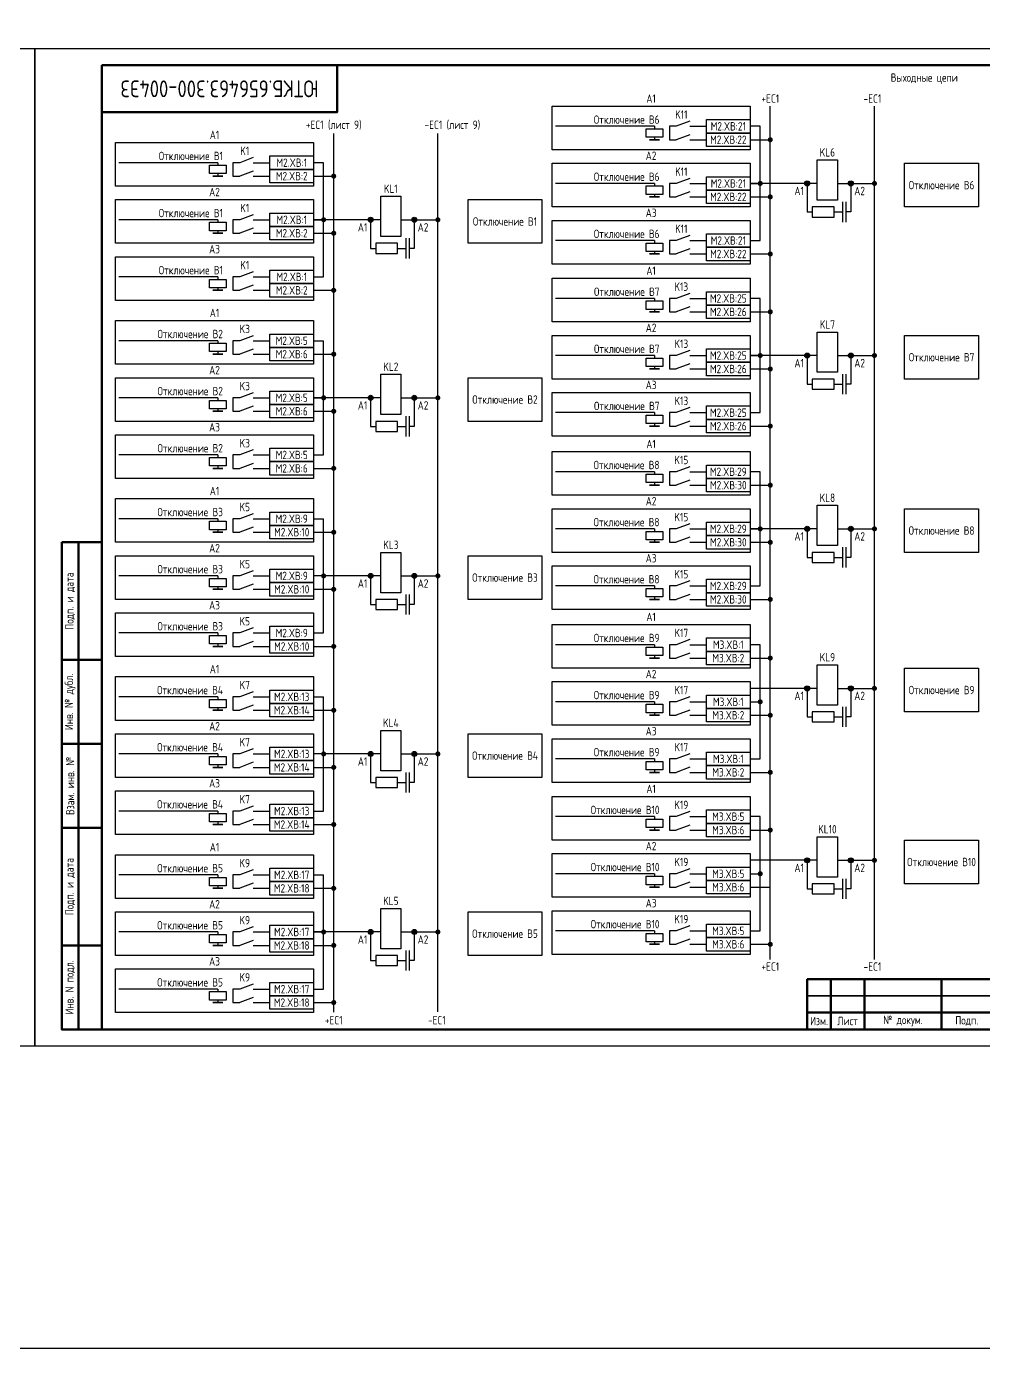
# Model space of a CAD drawing. Header units: millimetres. Extents: x -1612 to 9998, y -90 to 1220.
# Drawn here: x 5037.5 to 5322.5, y -90 to 303.6 of the extents above; entities that cross this region are included whole.
import ezdxf
from ezdxf.enums import TextEntityAlignment as Align

# ---------------------------------------------------------------- set-up
doc = ezdxf.new("R2010")
doc.units = ezdxf.units.MM
doc.styles.add('Gost type A_2.5', font='GOST_A.TTF', dxfattribs={"height": 2.5})
doc.styles.add('Gost_type_A', font='GOST_A.TTF')

# ---------------------------------------------------------------- blocks, each defined once
blk = doc.blocks.new('Формат_А3')
blk.add_lwpolyline([(-420, 297), (0, 297), (0, 0), (-420, 0)], close=True)
at = {"lineweight": 50}
blk.add_lwpolyline([(-400, 292), (-5, 292), (-5, 5), (-400, 5)], close=True, dxfattribs=at)
blk = doc.blocks.new('Штамп левый нижний')
at = {"lineweight": 50}
for points in [[(-12, 145), (-7, 145), (-7, 110), (-12, 110)], [(-7, 145), (0, 145), (0, 110), (-7, 110)], [(-12, 110), (-7, 110), (-7, 85), (-12, 85)], [(-7, 110), (0, 110), (0, 85), (-7, 85)], [(-12, 85), (-7, 85), (-7, 60), (-12, 60)], [(-7, 85), (0, 85), (0, 60), (-7, 60)], [(-12, 60), (-7, 60), (-7, 25), (-12, 25)], [(-7, 60), (0, 60), (0, 25), (-7, 25)], [(-12, 25), (-7, 25), (-7, 0), (-12, 0)], [(-7, 25), (0, 25), (0, 0), (-7, 0)]]:
    blk.add_lwpolyline(points, close=True, dxfattribs=at)
at = {"char_height": 2.5, "attachment_point": 5, "rotation": 90, "style": 'Gost_type_A'}
for s, insert, width in [('Подп. и дата', (-9.5, 127.5), 35), ('Инв. № дубл.', (-9.5, 97.5), 25), ('Взам. инв. №', (-9.5, 72.5), 25), ('Подп. и дата', (-9.5, 42.5), 35), ('Инв. N подл.', (-9.5, 12.5), 25)]:
    blk.add_mtext(s, dxfattribs=dict(at, insert=insert, width=width))
blk = doc.blocks.new('Штамп малый нижний')
at = {"lineweight": 50}
for points in [[(-185, 15), (-178, 15), (-178, 5), (-185, 5)], [(-178, 15), (-168, 15), (-168, 5), (-178, 5)], [(-168, 15), (-145, 15), (-145, 5), (-168, 5)], [(-145, 15), (-130, 15), (-130, 5), (-145, 5)], [(-130, 15), (-120, 15), (-120, 5), (-130, 5)], [(-120, 15), (-10, 15), (-10, 0), (-120, 0)], [(-10, 15), (0, 15), (0, 10), (-10, 10)], [(-10, 10), (0, 10), (0, 0), (-10, 0)], [(-185, 5), (-178, 5), (-178, 0), (-185, 0)], [(-178, 5), (-168, 5), (-168, 0), (-178, 0)], [(-168, 5), (-145, 5), (-145, 0), (-168, 0)], [(-145, 5), (-130, 5), (-130, 0), (-145, 0)], [(-130, 5), (-120, 5), (-120, 0), (-130, 0)]]:
    blk.add_lwpolyline(points, close=True, dxfattribs=at)
for points in [[(-185, 15), (-178, 15), (-178, 10), (-185, 10)], [(-178, 15), (-168, 15), (-168, 10), (-178, 10)], [(-168, 15), (-145, 15), (-145, 10), (-168, 10)], [(-145, 15), (-130, 15), (-130, 10), (-145, 10)], [(-130, 15), (-120, 15), (-120, 10), (-130, 10)], [(-185, 10), (-178, 10), (-178, 5), (-185, 5)], [(-178, 10), (-168, 10), (-168, 5), (-178, 5)], [(-168, 10), (-145, 10), (-145, 5), (-168, 5)], [(-145, 10), (-130, 10), (-130, 5), (-145, 5)], [(-130, 10), (-120, 10), (-120, 5), (-130, 5)]]:
    blk.add_lwpolyline(points, close=True)
at = {"char_height": 2.5, "style": 'Gost_type_A'}
for s, insert, width, attachment_point in [('Лист', (-5, 12.5), 10, 5), ('№ докум.', (-156.5, 2.5), 23, 5), ('Подп.', (-137.5, 2.5), 15, 5), ('Дата', (-125, 2.5), 10, 5), ('Изм.', (-181.5, 2.5), 7, 5), ('Лист', (-173, 2.5), 10, 5), ('Копировал', (-75, -2.53), 13.1202, 6), ('Формат', (-30, -2.53), 13.1202, 6)]:
    blk.add_mtext(s, dxfattribs=dict(at, insert=insert, width=width, attachment_point=attachment_point))
blk = doc.blocks.new('POINT')
at = {"const_width": 0.75}
blk.add_lwpolyline([(-0.375, 0, 1), (0.375, 0, 1)], format="xyb", close=True, dxfattribs=at)
blk = doc.blocks.new('Штамп угловой верхний')
at = {"lineweight": 50}
blk.add_lwpolyline([(0, 0), (70, 0), (70, -14), (0, -14)], close=True, dxfattribs=at)

msp = doc.modelspace()

# ---------------------------------------------------------------- hatches: boundary and pattern name
at = {"ltscale": 4.8}
h = msp.add_hatch(color=0, dxfattribs=at)
edge = h.paths.add_edge_path()
edge.add_arc((5270, 256.82), 0.75, 0, 360)
h = msp.add_hatch(color=0, dxfattribs=at)
edge = h.paths.add_edge_path()
edge.add_arc((5283, 256.82), 0.75, 0, 360)
h = msp.add_hatch(color=0, dxfattribs=at)
edge = h.paths.add_edge_path()
edge.add_arc((5140, 246), 0.75, 0, 360)
h = msp.add_hatch(color=0, dxfattribs=at)
edge = h.paths.add_edge_path()
edge.add_arc((5153, 246), 0.75, 0, 360)
h = msp.add_hatch(color=0, dxfattribs=at)
edge = h.paths.add_edge_path()
edge.add_arc((5270, 205.59), 0.75, 0, 360)
h = msp.add_hatch(color=0, dxfattribs=at)
edge = h.paths.add_edge_path()
edge.add_arc((5283, 205.59), 0.75, 0, 360)
h = msp.add_hatch(color=0, dxfattribs=at)
edge = h.paths.add_edge_path()
edge.add_arc((5140, 193), 0.75, 0, 360)
h = msp.add_hatch(color=0, dxfattribs=at)
edge = h.paths.add_edge_path()
edge.add_arc((5153, 193), 0.75, 0, 360)
h = msp.add_hatch(color=0, dxfattribs=at)
edge = h.paths.add_edge_path()
edge.add_arc((5270, 154), 0.75, 0, 360)
h = msp.add_hatch(color=0, dxfattribs=at)
edge = h.paths.add_edge_path()
edge.add_arc((5283, 154), 0.75, 0, 360)
h = msp.add_hatch(color=0, dxfattribs=at)
edge = h.paths.add_edge_path()
edge.add_arc((5140, 140), 0.75, 0, 360)
h = msp.add_hatch(color=0, dxfattribs=at)
edge = h.paths.add_edge_path()
edge.add_arc((5153, 140), 0.75, 0, 360)
h = msp.add_hatch(color=0, dxfattribs=at)
edge = h.paths.add_edge_path()
edge.add_arc((5270, 106.52), 0.75, 0, 360)
h = msp.add_hatch(color=0, dxfattribs=at)
edge = h.paths.add_edge_path()
edge.add_arc((5283, 106.52), 0.75, 0, 360)
h = msp.add_hatch(color=0, dxfattribs=at)
edge = h.paths.add_edge_path()
edge.add_arc((5140, 87), 0.75, 0, 360)
h = msp.add_hatch(color=0, dxfattribs=at)
edge = h.paths.add_edge_path()
edge.add_arc((5153, 87), 0.75, 0, 360)
h = msp.add_hatch(color=0, dxfattribs=at)
edge = h.paths.add_edge_path()
edge.add_arc((5270, 55.33), 0.75, 0, 360)
h = msp.add_hatch(color=0, dxfattribs=at)
edge = h.paths.add_edge_path()
edge.add_arc((5283, 55.33), 0.75, 0, 360)
h = msp.add_hatch(color=0, dxfattribs=at)
edge = h.paths.add_edge_path()
edge.add_arc((5140, 34), 0.75, 0, 360)
h = msp.add_hatch(color=0, dxfattribs=at)
edge = h.paths.add_edge_path()
edge.add_arc((5153, 34), 0.75, 0, 360)

# ---------------------------------------------------------------- linework, layer by layer
for p, q in [((5259, 218.59), (5259, 279.82)), ((5290, 25.81), (5290, 279.78)), ((5129, 225), (5129, 271.65)), ((5160, 10.23), (5160, 271.65)), ((5224.5, 273.82), (5195, 273.82)), ((5224.5, 273.82), (5224.5, 273.07)), ((5256, 273.82), (5253, 273.82)), ((5256, 239.82), (5256, 273.82)), ((5224.5, 270.57), (5224.5, 269.82)), ((5253, 269.82), (5258.62, 269.82)), ((5094.5, 263), (5065, 263)), ((5094.5, 263), (5094.5, 262.25)), ((5094.5, 259.75), (5094.5, 259)), ((5126, 263), (5123, 263)), ((5126, 229), (5126, 263)), ((5123, 259), (5129, 259)), ((5224.5, 256.82), (5195, 256.82)), ((5224.5, 256.82), (5224.5, 256.07)), ((5253, 256.82), (5256, 256.82)), ((5273, 256.82), (5253, 256.82)), ((5279, 256.82), (5290.01, 256.82)), ((5224.5, 253.57), (5224.5, 252.82)), ((5253, 252.82), (5259, 252.82)), ((5094.5, 246), (5065, 246)), ((5094.5, 246), (5094.5, 245.25)), ((5143, 246), (5123, 246)), ((5123, 246), (5126, 246)), ((5149, 246), (5160.01, 246)), ((5094.5, 242.75), (5094.5, 242)), ((5123, 242), (5129, 242)), ((5224.5, 239.82), (5195, 239.82)), ((5224.5, 239.82), (5224.5, 239.07)), ((5224.5, 236.57), (5224.5, 235.82)), ((5253, 239.82), (5256, 239.82)), ((5253, 235.82), (5259, 235.82)), ((5094.5, 229), (5065, 229)), ((5094.5, 229), (5094.5, 228.25)), ((5123, 229), (5126, 229)), ((5094.5, 225.75), (5094.5, 225)), ((5123, 225), (5129, 225)), ((5129, 172), (5129, 225)), ((5224.5, 222.59), (5195, 222.59)), ((5224.5, 222.59), (5224.5, 221.84)), ((5256, 222.59), (5253, 222.59)), ((5256, 188.59), (5256, 222.59)), ((5224.5, 219.34), (5224.5, 218.59)), ((5253, 218.59), (5259, 218.59)), ((5259, 184.59), (5259, 218.59)), ((5094.5, 210), (5065, 210)), ((5094.5, 210), (5094.5, 209.25)), ((5123, 210), (5126, 210)), ((5126, 176), (5126, 210)), ((5094.5, 206.75), (5094.5, 206)), ((5123, 206), (5129, 206)), ((5224.5, 205.59), (5195, 205.59)), ((5224.5, 205.59), (5224.5, 204.84)), ((5253, 205.59), (5256, 205.59)), ((5273, 205.59), (5253, 205.59)), ((5279, 205.59), (5290.01, 205.59)), ((5224.5, 202.34), (5224.5, 201.59)), ((5253, 201.59), (5259, 201.59)), ((5094.5, 193), (5065, 193)), ((5094.5, 193), (5094.5, 192.25)), ((5143, 193), (5123, 193)), ((5123, 193), (5126, 193)), ((5149, 193), (5160, 193)), ((5094.5, 189.75), (5094.5, 189)), ((5123, 189), (5129, 189)), ((5224.5, 188.59), (5195, 188.59)), ((5224.5, 188.59), (5224.5, 187.84)), ((5224.5, 185.34), (5224.5, 184.59)), ((5253, 188.59), (5256, 188.59)), ((5259, 133), (5259, 186)), ((5253, 184.59), (5259, 184.59)), ((5094.5, 176), (5065, 176)), ((5094.5, 176), (5094.5, 175.25)), ((5123, 176), (5126, 176)), ((5094.5, 172.75), (5094.5, 172)), ((5123, 172), (5129, 172)), ((5129, 119), (5129, 172)), ((5224.5, 171), (5195, 171)), ((5224.5, 171), (5224.5, 170.25)), ((5256, 171), (5253, 171)), ((5256, 137), (5256, 171)), ((5224.5, 167.75), (5224.5, 167)), ((5253, 167), (5259, 167)), ((5094.5, 157), (5065, 157)), ((5094.5, 157), (5094.5, 156.25)), ((5094.5, 153.75), (5094.5, 153)), ((5123, 157), (5126, 157)), ((5126, 123), (5126, 157)), ((5224.5, 154), (5195, 154)), ((5224.5, 154), (5224.5, 153.25)), ((5253, 154), (5256, 154)), ((5273, 154), (5253, 154)), ((5279, 154), (5290.01, 154)), ((5123, 153), (5129, 153)), ((5224.5, 150.75), (5224.5, 150)), ((5253, 150), (5259, 150)), ((5094.5, 140), (5065, 140)), ((5094.5, 140), (5094.5, 139.25)), ((5143, 140), (5123, 140)), ((5149, 140), (5160.01, 140)), ((5094.5, 136.75), (5094.5, 136)), ((5123, 136), (5129, 136)), ((5224.5, 137), (5195, 137)), ((5224.5, 137), (5224.5, 136.25)), ((5253, 137), (5256, 137)), ((5224.5, 133.75), (5224.5, 133)), ((5253, 133), (5259, 133)), ((5259, 80), (5259, 133)), ((5094.5, 123), (5065, 123)), ((5094.5, 123), (5094.5, 122.25)), ((5123, 123), (5126, 123)), ((5094.5, 119.75), (5094.5, 119)), ((5123, 119), (5129, 119)), ((5129, 66), (5129, 119)), ((5224.5, 119.52), (5195, 119.52)), ((5224.5, 119.52), (5224.5, 118.77)), ((5256, 119.52), (5253, 119.52)), ((5256, 85.52), (5256, 119.52)), ((5224.5, 116.27), (5224.5, 115.52)), ((5253, 115.52), (5259, 115.52)), ((5273, 106.52), (5253, 106.52)), ((5279, 106.52), (5290.01, 106.52)), ((5094.5, 104), (5065, 104)), ((5094.5, 104), (5094.5, 103.25)), ((5123, 104), (5126, 104)), ((5126, 70), (5126, 104)), ((5224.5, 102.52), (5195, 102.52)), ((5224.5, 102.52), (5224.5, 101.77)), ((5253, 102.52), (5256, 102.52)), ((5094.5, 100.75), (5094.5, 100)), ((5123, 100), (5129, 100)), ((5224.5, 99.27), (5224.5, 98.52)), ((5253, 98.52), (5259, 98.52)), ((5094.5, 87), (5065, 87)), ((5094.5, 87), (5094.5, 86.25)), ((5143, 87), (5123, 87)), ((5149, 87), (5160.01, 87)), ((5094.5, 83.75), (5094.5, 83)), ((5123, 83), (5129, 83)), ((5224.5, 85.52), (5195, 85.52)), ((5224.5, 85.52), (5224.5, 84.77)), ((5253, 85.52), (5256, 85.52)), ((5224.5, 82.27), (5224.5, 81.52)), ((5253, 81.52), (5259, 81.52)), ((5259, 25.82), (5259, 81.52)), ((5094.5, 70), (5065, 70)), ((5094.5, 70), (5094.5, 69.25)), ((5123, 70), (5126, 70)), ((5224.5, 68.33), (5195, 68.33)), ((5224.5, 68.33), (5224.5, 67.58)), ((5256, 68.33), (5253, 68.33)), ((5256, 34.33), (5256, 68.33)), ((5094.5, 66.75), (5094.5, 66)), ((5123, 66), (5129, 66)), ((5129, 10.18), (5129, 66)), ((5224.5, 65.08), (5224.5, 64.33)), ((5253, 64.33), (5259, 64.33)), ((5273, 55.33), (5253, 55.33)), ((5279, 55.33), (5290.01, 55.33)), ((5224.5, 51.33), (5195, 51.33)), ((5224.5, 51.33), (5224.5, 50.58)), ((5253, 51.33), (5256, 51.33)), ((5094.5, 51), (5065, 51)), ((5094.5, 51), (5094.5, 50.25)), ((5094.5, 47.75), (5094.5, 47)), ((5123, 51), (5126, 51)), ((5126, 17), (5126, 51)), ((5224.5, 48.08), (5224.5, 47.33)), ((5253, 47.33), (5259, 47.33)), ((5123, 47), (5129, 47)), ((5094.5, 34), (5065, 34)), ((5094.5, 34), (5094.5, 33.25)), ((5143, 34), (5123, 34)), ((5123, 34), (5126, 34)), ((5149, 34), (5160.01, 34)), ((5224.5, 34.33), (5195, 34.33)), ((5224.5, 34.33), (5224.5, 33.58)), ((5253, 34.33), (5256, 34.33)), ((5094.5, 30.75), (5094.5, 30)), ((5123, 30), (5129, 30)), ((5224.5, 31.08), (5224.5, 30.33)), ((5253, 30.33), (5259, 30.33)), ((5094.5, 17), (5065, 17)), ((5094.5, 17), (5094.5, 16.25)), ((5123, 17), (5126, 17)), ((5094.5, 13.75), (5094.5, 13)), ((5123, 13), (5129, 13))]:
    msp.add_line(p, q)
at = {"ltscale": 1.08}
for p, q in [((5231, 273.82), (5229, 273.82)), ((5229, 273.82), (5229, 269.82)), ((5235, 273.82), (5240, 273.82)), ((5229, 269.82), (5231, 269.82)), ((5235, 269.82), (5240, 269.82)), ((5101, 263), (5099, 263)), ((5099, 263), (5099, 259)), ((5105, 263), (5110, 263)), ((5099, 259), (5101, 259)), ((5105, 259), (5110, 259)), ((5231, 256.82), (5229, 256.82)), ((5229, 256.82), (5229, 252.82)), ((5235, 256.82), (5240, 256.82)), ((5229, 252.82), (5231, 252.82)), ((5235, 252.82), (5240, 252.82)), ((5101, 246), (5099, 246)), ((5099, 246), (5099, 242)), ((5105, 246), (5110, 246)), ((5099, 242), (5101, 242)), ((5105, 242), (5110, 242)), ((5231, 239.82), (5229, 239.82)), ((5229, 239.82), (5229, 235.82)), ((5235, 239.82), (5240, 239.82)), ((5229, 235.82), (5231, 235.82)), ((5235, 235.82), (5240, 235.82)), ((5101, 229), (5099, 229)), ((5099, 229), (5099, 225)), ((5105, 229), (5110, 229)), ((5099, 225), (5101, 225)), ((5105, 225), (5110, 225)), ((5231, 222.59), (5229, 222.59)), ((5229, 222.59), (5229, 218.59)), ((5235, 222.59), (5240, 222.59)), ((5229, 218.59), (5231, 218.59)), ((5235, 218.59), (5240, 218.59)), ((5101, 210), (5099, 210)), ((5099, 210), (5099, 206)), ((5105, 210), (5110, 210)), ((5099, 206), (5101, 206)), ((5105, 206), (5110, 206)), ((5231, 205.59), (5229, 205.59)), ((5229, 205.59), (5229, 201.59)), ((5235, 205.59), (5240, 205.59)), ((5229, 201.59), (5231, 201.59)), ((5235, 201.59), (5240, 201.59)), ((5101, 193), (5099, 193)), ((5099, 193), (5099, 189)), ((5105, 193), (5110, 193)), ((5099, 189), (5101, 189)), ((5105, 189), (5110, 189)), ((5231, 188.59), (5229, 188.59)), ((5229, 188.59), (5229, 184.59)), ((5235, 188.59), (5240, 188.59)), ((5229, 184.59), (5231, 184.59)), ((5235, 184.59), (5240, 184.59)), ((5101, 176), (5099, 176)), ((5099, 176), (5099, 172)), ((5105, 176), (5110, 176)), ((5099, 172), (5101, 172)), ((5105, 172), (5110, 172)), ((5231, 171), (5229, 171)), ((5229, 171), (5229, 167)), ((5235, 171), (5240, 171)), ((5229, 167), (5231, 167)), ((5235, 167), (5240, 167)), ((5101, 157), (5099, 157)), ((5099, 157), (5099, 153)), ((5105, 157), (5110, 157)), ((5231, 154), (5229, 154)), ((5229, 154), (5229, 150)), ((5235, 154), (5240, 154)), ((5099, 153), (5101, 153)), ((5105, 153), (5110, 153)), ((5229, 150), (5231, 150)), ((5235, 150), (5240, 150)), ((5101, 140), (5099, 140)), ((5099, 140), (5099, 136)), ((5105, 140), (5110, 140)), ((5099, 136), (5101, 136)), ((5105, 136), (5110, 136)), ((5231, 137), (5229, 137)), ((5229, 137), (5229, 133)), ((5235, 137), (5240, 137)), ((5229, 133), (5231, 133)), ((5235, 133), (5240, 133)), ((5101, 123), (5099, 123)), ((5099, 123), (5099, 119)), ((5105, 123), (5110, 123)), ((5099, 119), (5101, 119)), ((5105, 119), (5110, 119)), ((5231, 119.52), (5229, 119.52)), ((5229, 119.52), (5229, 115.52)), ((5235, 119.52), (5240, 119.52)), ((5229, 115.52), (5231, 115.52)), ((5235, 115.52), (5240, 115.52)), ((5101, 104), (5099, 104)), ((5099, 104), (5099, 100)), ((5105, 104), (5110, 104)), ((5231, 102.52), (5229, 102.52)), ((5229, 102.52), (5229, 98.52)), ((5235, 102.52), (5240, 102.52)), ((5099, 100), (5101, 100)), ((5105, 100), (5110, 100)), ((5229, 98.52), (5231, 98.52)), ((5235, 98.52), (5240, 98.52)), ((5101, 87), (5099, 87)), ((5099, 87), (5099, 83)), ((5105, 87), (5110, 87)), ((5099, 83), (5101, 83)), ((5105, 83), (5110, 83)), ((5231, 85.52), (5229, 85.52)), ((5229, 85.52), (5229, 81.52)), ((5235, 85.52), (5240, 85.52)), ((5229, 81.52), (5231, 81.52)), ((5235, 81.52), (5240, 81.52)), ((5101, 70), (5099, 70)), ((5099, 70), (5099, 66)), ((5105, 70), (5110, 70)), ((5231, 68.33), (5229, 68.33)), ((5229, 68.33), (5229, 64.33)), ((5235, 68.33), (5240, 68.33)), ((5099, 66), (5101, 66)), ((5105, 66), (5110, 66)), ((5229, 64.33), (5231, 64.33)), ((5235, 64.33), (5240, 64.33)), ((5231, 51.33), (5229, 51.33)), ((5229, 51.33), (5229, 47.33)), ((5235, 51.33), (5240, 51.33)), ((5101, 51), (5099, 51)), ((5099, 51), (5099, 47)), ((5105, 51), (5110, 51)), ((5229, 47.33), (5231, 47.33)), ((5235, 47.33), (5240, 47.33)), ((5099, 47), (5101, 47)), ((5105, 47), (5110, 47)), ((5101, 34), (5099, 34)), ((5099, 34), (5099, 30)), ((5105, 34), (5110, 34)), ((5231, 34.33), (5229, 34.33)), ((5229, 34.33), (5229, 30.33)), ((5235, 34.33), (5240, 34.33)), ((5099, 30), (5101, 30)), ((5105, 30), (5110, 30)), ((5229, 30.33), (5231, 30.33)), ((5235, 30.33), (5240, 30.33)), ((5101, 17), (5099, 17)), ((5099, 17), (5099, 13)), ((5105, 17), (5110, 17)), ((5099, 13), (5101, 13)), ((5105, 13), (5110, 13))]:
    msp.add_line(p, q, dxfattribs=at)
at = {"ltscale": 4.32}
for p, q in [((5235, 275.32), (5231, 273.82)), ((5235, 271.32), (5231, 269.82)), ((5105, 264.5), (5101, 263)), ((5105, 260.5), (5101, 259)), ((5235, 258.32), (5231, 256.82)), ((5235, 254.32), (5231, 252.82)), ((5105, 247.5), (5101, 246)), ((5105, 243.5), (5101, 242)), ((5235, 241.32), (5231, 239.82)), ((5235, 237.32), (5231, 235.82)), ((5105, 230.5), (5101, 229)), ((5105, 226.5), (5101, 225)), ((5235, 224.09), (5231, 222.59)), ((5235, 220.09), (5231, 218.59)), ((5105, 211.5), (5101, 210)), ((5105, 207.5), (5101, 206)), ((5235, 207.09), (5231, 205.59)), ((5235, 203.09), (5231, 201.59)), ((5105, 194.5), (5101, 193)), ((5105, 190.5), (5101, 189)), ((5235, 190.09), (5231, 188.59)), ((5235, 186.09), (5231, 184.59)), ((5105, 177.5), (5101, 176)), ((5105, 173.5), (5101, 172)), ((5235, 172.5), (5231, 171)), ((5235, 168.5), (5231, 167)), ((5105, 158.5), (5101, 157)), ((5105, 154.5), (5101, 153)), ((5235, 155.5), (5231, 154)), ((5235, 151.5), (5231, 150)), ((5105, 141.5), (5101, 140)), ((5235, 138.5), (5231, 137)), ((5105, 137.5), (5101, 136)), ((5235, 134.5), (5231, 133)), ((5105, 124.5), (5101, 123)), ((5105, 120.5), (5101, 119)), ((5235, 121.02), (5231, 119.52)), ((5235, 117.02), (5231, 115.52)), ((5105, 105.5), (5101, 104)), ((5235, 104.02), (5231, 102.52)), ((5105, 101.5), (5101, 100)), ((5235, 100.02), (5231, 98.52)), ((5105, 88.5), (5101, 87)), ((5235, 87.02), (5231, 85.52)), ((5105, 84.5), (5101, 83)), ((5235, 83.02), (5231, 81.52)), ((5105, 71.5), (5101, 70)), ((5105, 67.5), (5101, 66)), ((5235, 69.83), (5231, 68.33)), ((5235, 65.83), (5231, 64.33)), ((5105, 52.5), (5101, 51)), ((5235, 52.83), (5231, 51.33)), ((5105, 48.5), (5101, 47)), ((5235, 48.83), (5231, 47.33)), ((5105, 35.5), (5101, 34)), ((5235, 35.83), (5231, 34.33)), ((5105, 31.5), (5101, 30)), ((5235, 31.83), (5231, 30.33)), ((5105, 18.5), (5101, 17)), ((5105, 14.5), (5101, 13))]:
    msp.add_line(p, q, dxfattribs=at)
at = {"color": 0, "ltscale": 4.8}
for p, q in [((5270, 256.82), (5270, 248.32)), ((5283, 256.82), (5283, 248.32)), ((5270, 248.32), (5271.5, 248.32)), ((5281.5, 251.32), (5281.5, 245.32)), ((5283, 248.32), (5281.5, 248.32)), ((5140, 246), (5140, 237.5)), ((5153, 246), (5153, 237.5)), ((5151.5, 240.5), (5151.5, 234.5)), ((5140, 237.5), (5141.5, 237.5)), ((5153, 237.5), (5151.5, 237.5)), ((5270, 205.59), (5270, 197.09)), ((5283, 205.59), (5283, 197.09)), ((5270, 197.09), (5271.5, 197.09)), ((5281.5, 200.09), (5281.5, 194.09)), ((5283, 197.09), (5281.5, 197.09)), ((5140, 193), (5140, 184.5)), ((5153, 193), (5153, 184.5)), ((5151.5, 187.5), (5151.5, 181.5)), ((5140, 184.5), (5141.5, 184.5)), ((5153, 184.5), (5151.5, 184.5)), ((5270, 154), (5270, 145.5)), ((5283, 154), (5283, 145.5)), ((5281.5, 148.5), (5281.5, 142.5)), ((5270, 145.5), (5271.5, 145.5)), ((5283, 145.5), (5281.5, 145.5)), ((5140, 140), (5140, 131.5)), ((5153, 140), (5153, 131.5)), ((5151.5, 134.5), (5151.5, 128.5)), ((5140, 131.5), (5141.5, 131.5)), ((5153, 131.5), (5151.5, 131.5)), ((5270, 106.52), (5270, 98.02)), ((5283, 106.52), (5283, 98.02)), ((5281.5, 101.02), (5281.5, 95.02)), ((5270, 98.02), (5271.5, 98.02)), ((5283, 98.02), (5281.5, 98.02)), ((5140, 87), (5140, 78.5)), ((5153, 87), (5153, 78.5)), ((5151.5, 81.5), (5151.5, 75.5)), ((5140, 78.5), (5141.5, 78.5)), ((5153, 78.5), (5151.5, 78.5)), ((5270, 55.33), (5270, 46.83)), ((5283, 55.33), (5283, 46.83)), ((5281.5, 49.83), (5281.5, 43.83)), ((5270, 46.83), (5271.5, 46.83)), ((5283, 46.83), (5281.5, 46.83)), ((5140, 34), (5140, 25.5)), ((5153, 34), (5153, 25.5)), ((5151.5, 28.5), (5151.5, 22.5)), ((5140, 25.5), (5141.5, 25.5)), ((5153, 25.5), (5151.5, 25.5))]:
    msp.add_line(p, q, dxfattribs=at)
at = {"ltscale": 4.8}
for p, q in [((5278, 248.32), (5280.5, 248.32)), ((5280.5, 251.32), (5280.5, 245.32)), ((5150.5, 240.5), (5150.5, 234.5)), ((5148, 237.5), (5150.5, 237.5)), ((5278, 197.09), (5280.5, 197.09)), ((5280.5, 200.09), (5280.5, 194.09)), ((5150.5, 187.5), (5150.5, 181.5)), ((5148, 184.5), (5150.5, 184.5)), ((5280.5, 148.5), (5280.5, 142.5)), ((5278, 145.5), (5280.5, 145.5)), ((5150.5, 134.5), (5150.5, 128.5)), ((5148, 131.5), (5150.5, 131.5)), ((5280.5, 101.02), (5280.5, 95.02)), ((5278, 98.02), (5280.5, 98.02)), ((5150.5, 81.5), (5150.5, 75.5)), ((5148, 78.5), (5150.5, 78.5)), ((5280.5, 49.83), (5280.5, 43.83)), ((5278, 46.83), (5280.5, 46.83)), ((5150.5, 28.5), (5150.5, 22.5)), ((5148, 25.5), (5150.5, 25.5))]:
    msp.add_line(p, q, dxfattribs=at)
for points in [[(-1612, 1220), (9998.36, 1220), (9998.36, -90), (-1612, -90)], [(5194, 279.82), (5253, 279.82), (5253, 266.82), (5194, 266.82)], [(5240, 275.82), (5253, 275.82), (5253, 271.82), (5240, 271.82)], [(5227, 273.07), (5227, 270.57), (5222, 270.57), (5222, 273.07)], [(5240, 271.82), (5253, 271.82), (5253, 267.82), (5240, 267.82)], [(5064, 269), (5123, 269), (5123, 256), (5064, 256)], [(5226, 269.82), (5223, 269.82)], [(5110, 265), (5123, 265), (5123, 261), (5110, 261)], [(5273, 263.82), (5279, 263.82), (5279, 251.82), (5273, 251.82)], [(5097, 262.25), (5097, 259.75), (5092, 259.75), (5092, 262.25)], [(5110, 261), (5123, 261), (5123, 257), (5110, 257)], [(5194, 262.82), (5253, 262.82), (5253, 249.82), (5194, 249.82)], [(5299, 262.82), (5321, 262.82), (5321, 249.82), (5299, 249.82)], [(5096, 259), (5093, 259)], [(5227, 256.07), (5227, 253.57), (5222, 253.57), (5222, 256.07)], [(5240, 258.82), (5253, 258.82), (5253, 254.82), (5240, 254.82)], [(5064, 252), (5123, 252), (5123, 239), (5064, 239)], [(5143, 253), (5149, 253), (5149, 241), (5143, 241)], [(5169, 252), (5191, 252), (5191, 239), (5169, 239)], [(5226, 252.82), (5223, 252.82)], [(5240, 254.82), (5253, 254.82), (5253, 250.82), (5240, 250.82)], [(5110, 248), (5123, 248), (5123, 244), (5110, 244)], [(5097, 245.25), (5097, 242.75), (5092, 242.75), (5092, 245.25)], [(5194, 245.82), (5253, 245.82), (5253, 232.82), (5194, 232.82)], [(5096, 242), (5093, 242)], [(5110, 244), (5123, 244), (5123, 240), (5110, 240)], [(5240, 241.82), (5253, 241.82), (5253, 237.82), (5240, 237.82)], [(5227, 239.07), (5227, 236.57), (5222, 236.57), (5222, 239.07)], [(5240, 237.82), (5253, 237.82), (5253, 233.82), (5240, 233.82)], [(5064, 235), (5123, 235), (5123, 222), (5064, 222)], [(5226, 235.82), (5223, 235.82)], [(5110, 231), (5123, 231), (5123, 227), (5110, 227)], [(5194, 228.59), (5253, 228.59), (5253, 215.59), (5194, 215.59)], [(5097, 228.25), (5097, 225.75), (5092, 225.75), (5092, 228.25)], [(5096, 225), (5093, 225)], [(5110, 227), (5123, 227), (5123, 223), (5110, 223)], [(5240, 224.59), (5253, 224.59), (5253, 220.59), (5240, 220.59)], [(5227, 221.84), (5227, 219.34), (5222, 219.34), (5222, 221.84)], [(5240, 220.59), (5253, 220.59), (5253, 216.59), (5240, 216.59)], [(5226, 218.59), (5223, 218.59)], [(5064, 216), (5123, 216), (5123, 203), (5064, 203)], [(5273, 212.59), (5279, 212.59), (5279, 200.59), (5273, 200.59)], [(5097, 209.25), (5097, 206.75), (5092, 206.75), (5092, 209.25)], [(5110, 212), (5123, 212), (5123, 208), (5110, 208)], [(5194, 211.59), (5253, 211.59), (5253, 198.59), (5194, 198.59)], [(5299, 211.59), (5321, 211.59), (5321, 198.59), (5299, 198.59)], [(5096, 206), (5093, 206)], [(5110, 208), (5123, 208), (5123, 204), (5110, 204)], [(5227, 204.84), (5227, 202.34), (5222, 202.34), (5222, 204.84)], [(5240, 207.59), (5253, 207.59), (5253, 203.59), (5240, 203.59)], [(5226, 201.59), (5223, 201.59)], [(5240, 203.59), (5253, 203.59), (5253, 199.59), (5240, 199.59)], [(5064, 199), (5123, 199), (5123, 186), (5064, 186)], [(5143, 200), (5149, 200), (5149, 188), (5143, 188)], [(5169, 199), (5191, 199), (5191, 186), (5169, 186)], [(5110, 195), (5123, 195), (5123, 191), (5110, 191)], [(5194, 194.59), (5253, 194.59), (5253, 181.59), (5194, 181.59)], [(5097, 192.25), (5097, 189.75), (5092, 189.75), (5092, 192.25)], [(5096, 189), (5093, 189)], [(5110, 191), (5123, 191), (5123, 187), (5110, 187)], [(5240, 190.59), (5253, 190.59), (5253, 186.59), (5240, 186.59)], [(5227, 187.84), (5227, 185.34), (5222, 185.34), (5222, 187.84)], [(5240, 186.59), (5253, 186.59), (5253, 182.59), (5240, 182.59)], [(5064, 182), (5123, 182), (5123, 169), (5064, 169)], [(5226, 184.59), (5223, 184.59)], [(5110, 178), (5123, 178), (5123, 174), (5110, 174)], [(5097, 175.25), (5097, 172.75), (5092, 172.75), (5092, 175.25)], [(5110, 174), (5123, 174), (5123, 170), (5110, 170)], [(5194, 177), (5253, 177), (5253, 164), (5194, 164)], [(5096, 172), (5093, 172)], [(5227, 170.25), (5227, 167.75), (5222, 167.75), (5222, 170.25)], [(5240, 173), (5253, 173), (5253, 169), (5240, 169)], [(5226, 167), (5223, 167)], [(5240, 169), (5253, 169), (5253, 165), (5240, 165)], [(5064, 163), (5123, 163), (5123, 150), (5064, 150)], [(5110, 159), (5123, 159), (5123, 155), (5110, 155)], [(5194, 160), (5253, 160), (5253, 147), (5194, 147)], [(5273, 161), (5279, 161), (5279, 149), (5273, 149)], [(5299, 160), (5321, 160), (5321, 147), (5299, 147)], [(5097, 156.25), (5097, 153.75), (5092, 153.75), (5092, 156.25)], [(5110, 155), (5123, 155), (5123, 151), (5110, 151)], [(5240, 156), (5253, 156), (5253, 152), (5240, 152)], [(5096, 153), (5093, 153)], [(5227, 153.25), (5227, 150.75), (5222, 150.75), (5222, 153.25)], [(5226, 150), (5223, 150)], [(5240, 152), (5253, 152), (5253, 148), (5240, 148)], [(5064, 146), (5123, 146), (5123, 133), (5064, 133)], [(5143, 147), (5149, 147), (5149, 135), (5143, 135)], [(5169, 146), (5191, 146), (5191, 133), (5169, 133)], [(5110, 142), (5123, 142), (5123, 138), (5110, 138)], [(5194, 143), (5253, 143), (5253, 130), (5194, 130)], [(5097, 139.25), (5097, 136.75), (5092, 136.75), (5092, 139.25)], [(5110, 138), (5123, 138), (5123, 134), (5110, 134)], [(5240, 139), (5253, 139), (5253, 135), (5240, 135)], [(5096, 136), (5093, 136)], [(5227, 136.25), (5227, 133.75), (5222, 133.75), (5222, 136.25)], [(5240, 135), (5253, 135), (5253, 131), (5240, 131)], [(5226, 133), (5223, 133)], [(5064, 129), (5123, 129), (5123, 116), (5064, 116)], [(5097, 122.25), (5097, 119.75), (5092, 119.75), (5092, 122.25)], [(5110, 125), (5123, 125), (5123, 121), (5110, 121)], [(5194, 125.52), (5253, 125.52), (5253, 112.52), (5194, 112.52)], [(5096, 119), (5093, 119)], [(5110, 121), (5123, 121), (5123, 117), (5110, 117)], [(5227, 118.77), (5227, 116.27), (5222, 116.27), (5222, 118.77)], [(5240, 121.52), (5253, 121.52), (5253, 117.52), (5240, 117.52)], [(5226, 115.52), (5223, 115.52)], [(5240, 117.52), (5253, 117.52), (5253, 113.52), (5240, 113.52)], [(5273, 113.52), (5279, 113.52), (5279, 101.52), (5273, 101.52)], [(5299, 112.52), (5321, 112.52), (5321, 99.52), (5299, 99.52)], [(5064, 110), (5123, 110), (5123, 97), (5064, 97)], [(5194, 108.52), (5253, 108.52), (5253, 95.52), (5194, 95.52)], [(5097, 103.25), (5097, 100.75), (5092, 100.75), (5092, 103.25)], [(5110, 106), (5123, 106), (5123, 102), (5110, 102)], [(5240, 104.52), (5253, 104.52), (5253, 100.52), (5240, 100.52)], [(5096, 100), (5093, 100)], [(5110, 102), (5123, 102), (5123, 98), (5110, 98)], [(5227, 101.77), (5227, 99.27), (5222, 99.27), (5222, 101.77)], [(5226, 98.52), (5223, 98.52)], [(5240, 100.52), (5253, 100.52), (5253, 96.52), (5240, 96.52)], [(5064, 93), (5123, 93), (5123, 80), (5064, 80)], [(5143, 94), (5149, 94), (5149, 82), (5143, 82)], [(5169, 93), (5191, 93), (5191, 80), (5169, 80)], [(5194, 91.52), (5253, 91.52), (5253, 78.52), (5194, 78.52)], [(5110, 89), (5123, 89), (5123, 85), (5110, 85)], [(5240, 87.52), (5253, 87.52), (5253, 83.52), (5240, 83.52)], [(5097, 86.25), (5097, 83.75), (5092, 83.75), (5092, 86.25)], [(5096, 83), (5093, 83)], [(5110, 85), (5123, 85), (5123, 81), (5110, 81)], [(5227, 84.77), (5227, 82.27), (5222, 82.27), (5222, 84.77)], [(5240, 83.52), (5253, 83.52), (5253, 79.52), (5240, 79.52)], [(5226, 81.52), (5223, 81.52)], [(5064, 76), (5123, 76), (5123, 63), (5064, 63)], [(5110, 72), (5123, 72), (5123, 68), (5110, 68)], [(5194, 74.33), (5253, 74.33), (5253, 61.33), (5194, 61.33)], [(5097, 69.25), (5097, 66.75), (5092, 66.75), (5092, 69.25)], [(5110, 68), (5123, 68), (5123, 64), (5110, 64)], [(5227, 67.58), (5227, 65.08), (5222, 65.08), (5222, 67.58)], [(5240, 70.33), (5253, 70.33), (5253, 66.33), (5240, 66.33)], [(5096, 66), (5093, 66)], [(5226, 64.33), (5223, 64.33)], [(5240, 66.33), (5253, 66.33), (5253, 62.33), (5240, 62.33)], [(5273, 62.33), (5279, 62.33), (5279, 50.33), (5273, 50.33)], [(5299, 61.33), (5321, 61.33), (5321, 48.33), (5299, 48.33)], [(5064, 57), (5123, 57), (5123, 44), (5064, 44)], [(5194, 57.33), (5253, 57.33), (5253, 44.33), (5194, 44.33)], [(5110, 53), (5123, 53), (5123, 49), (5110, 49)], [(5240, 53.33), (5253, 53.33), (5253, 49.33), (5240, 49.33)], [(5097, 50.25), (5097, 47.75), (5092, 47.75), (5092, 50.25)], [(5110, 49), (5123, 49), (5123, 45), (5110, 45)], [(5227, 50.58), (5227, 48.08), (5222, 48.08), (5222, 50.58)], [(5226, 47.33), (5223, 47.33)], [(5240, 49.33), (5253, 49.33), (5253, 45.33), (5240, 45.33)], [(5096, 47), (5093, 47)], [(5064, 40), (5123, 40), (5123, 27), (5064, 27)], [(5143, 41), (5149, 41), (5149, 29), (5143, 29)], [(5169, 40), (5191, 40), (5191, 27), (5169, 27)], [(5194, 40.33), (5253, 40.33), (5253, 27.33), (5194, 27.33)], [(5110, 36), (5123, 36), (5123, 32), (5110, 32)], [(5240, 36.33), (5253, 36.33), (5253, 32.33), (5240, 32.33)], [(5097, 33.25), (5097, 30.75), (5092, 30.75), (5092, 33.25)], [(5110, 32), (5123, 32), (5123, 28), (5110, 28)], [(5227, 33.58), (5227, 31.08), (5222, 31.08), (5222, 33.58)], [(5240, 32.33), (5253, 32.33), (5253, 28.33), (5240, 28.33)], [(5096, 30), (5093, 30)], [(5226, 30.33), (5223, 30.33)], [(5064, 23), (5123, 23), (5123, 10), (5064, 10)], [(5097, 16.25), (5097, 13.75), (5092, 13.75), (5092, 16.25)], [(5110, 19), (5123, 19), (5123, 15), (5110, 15)], [(5096, 13), (5093, 13)], [(5110, 15), (5123, 15), (5123, 11), (5110, 11)]]:
    msp.add_lwpolyline(points, close=True)
for points in [[(5271.5, 246.82), (5278, 246.82), (5278, 249.82), (5271.5, 249.82)], [(5141.5, 236), (5148, 236), (5148, 239), (5141.5, 239)], [(5271.5, 195.59), (5278, 195.59), (5278, 198.59), (5271.5, 198.59)], [(5141.5, 183), (5148, 183), (5148, 186), (5141.5, 186)], [(5271.5, 144), (5278, 144), (5278, 147), (5271.5, 147)], [(5141.5, 130), (5148, 130), (5148, 133), (5141.5, 133)], [(5271.5, 96.52), (5278, 96.52), (5278, 99.52), (5271.5, 99.52)], [(5141.5, 77), (5148, 77), (5148, 80), (5141.5, 80)], [(5271.5, 45.33), (5278, 45.33), (5278, 48.33), (5271.5, 48.33)], [(5141.5, 24), (5148, 24), (5148, 27), (5141.5, 27)]]:
    msp.add_lwpolyline(points, close=True, dxfattribs=at)
at = {"color": 0, "ltscale": 4.8}
for centre in [(5270, 256.82), (5283, 256.82), (5140, 246), (5153, 246), (5270, 205.59), (5283, 205.59), (5140, 193), (5153, 193), (5270, 154), (5283, 154), (5140, 140), (5153, 140), (5270, 106.52), (5283, 106.52), (5140, 87), (5153, 87), (5270, 55.33), (5283, 55.33), (5140, 34), (5153, 34)]:
    msp.add_circle(centre, 0.75, dxfattribs=at)

# ---------------------------------------------------------------- block references
for name, p in [('Формат_А3', (5040, 0)), ('Формат_А3', (5460, 0)), ('Штамп угловой верхний', (5060, 292)), ('POINT', (5259, 269.82)), ('POINT', (5129, 259)), ('POINT', (5256, 256.82)), ('POINT', (5290.01, 256.82)), ('POINT', (5259, 252.82)), ('POINT', (5126, 246)), ('POINT', (5160.01, 246)), ('POINT', (5129, 242)), ('POINT', (5259, 235.82)), ('POINT', (5129, 225)), ('POINT', (5259, 218.59)), ('POINT', (5129, 206)), ('POINT', (5256, 205.59)), ('POINT', (5290.01, 205.59)), ('POINT', (5259, 201.59)), ('POINT', (5126, 193)), ('POINT', (5160, 193)), ('POINT', (5129, 189)), ('POINT', (5259, 184.59)), ('POINT', (5129, 172)), ('POINT', (5259, 167)), ('POINT', (5129, 153)), ('POINT', (5256, 154)), ('POINT', (5290.01, 154)), ('Штамп левый нижний', (5060, 5)), ('POINT', (5259, 150)), ('POINT', (5126, 140)), ('POINT', (5160.01, 140)), ('POINT', (5129, 136)), ('POINT', (5259, 133)), ('POINT', (5129, 119)), ('POINT', (5259, 115.52)), ('POINT', (5290.01, 106.52)), ('POINT', (5256, 102.52)), ('POINT', (5129, 100)), ('POINT', (5259, 98.52)), ('POINT', (5126, 87)), ('POINT', (5160.01, 87)), ('POINT', (5129, 83)), ('POINT', (5259, 81.52)), ('POINT', (5129, 66)), ('POINT', (5259, 64.33)), ('POINT', (5290.01, 55.33)), ('POINT', (5256, 51.33)), ('POINT', (5129, 47)), ('POINT', (5126, 34)), ('POINT', (5160.01, 34)), ('POINT', (5129, 30)), ('POINT', (5259, 30.33)), ('Штамп малый нижний', (5455, 5)), ('POINT', (5129, 13))]:
    msp.add_blockref(name, p)

# ---------------------------------------------------------------- texts
at = {"color": 0, "style": 'Gost type A_2.5'}
for p in [(5269, 255.82), (5139, 245), (5269, 204.59), (5139, 192), (5269, 153), (5139, 139), (5269, 105.52), (5139, 86), (5269, 54.33), (5139, 33)]:
    msp.add_text('A1', height=2.5, dxfattribs=at).set_placement(p, align=Align.TOP_RIGHT)
for p in [(5284, 255.82), (5154, 245), (5284, 204.59), (5154, 192), (5284, 153), (5154, 139), (5284, 105.52), (5154, 86), (5284, 54.33), (5154, 33)]:
    msp.add_text('A2', height=2.5, dxfattribs=at).set_placement(p, align=Align.TOP_LEFT)
at = {"insert": (5095, 285), "char_height": 5, "width": 70, "attachment_point": 5, "rotation": 180, "style": 'Gost_type_A'}
msp.add_mtext('ЮТКБ.656463.300-004Э3', dxfattribs=at)
at = {"char_height": 2.5, "line_spacing_factor": 0.9, "style": 'Gost_type_A'}
for s, insert, width, attachment_point in [('Выходные цепи', (5304.85, 288), 395, 5), ('A1', (5223.5, 280.82), 59, 8), ('A1', (5093.5, 270), 59, 8), ('A2', (5223.5, 263.82), 59, 8), ('A2', (5093.5, 253), 59, 8), ('A3', (5223.5, 246.82), 59, 8), ('A3', (5093.5, 236), 59, 8), ('A1', (5223.5, 229.59), 59, 8), ('A1', (5093.5, 217), 59, 8), ('A2', (5223.5, 212.59), 59, 8), ('A2', (5093.5, 200), 59, 8), ('A3', (5223.5, 195.59), 59, 8), ('A3', (5093.5, 183), 59, 8), ('A1', (5223.5, 178), 59, 8), ('A1', (5093.5, 164), 59, 8), ('A2', (5223.5, 161), 59, 8), ('A2', (5093.5, 147), 59, 8), ('A3', (5223.5, 144), 59, 8), ('A3', (5093.5, 130), 59, 8), ('A1', (5223.5, 126.53), 59, 8), ('A1', (5093.5, 111), 59, 8), ('A2', (5223.5, 109.53), 59, 8), ('A2', (5093.5, 94), 59, 8), ('A3', (5223.5, 92.53), 59, 8), ('A3', (5093.5, 77), 59, 8), ('A1', (5223.5, 75.33), 59, 8), ('A1', (5093.5, 58), 59, 8), ('A2', (5223.5, 58.33), 59, 8), ('A2', (5093.5, 41), 59, 8), ('A3', (5223.5, 41.33), 59, 8), ('A3', (5093.5, 24), 59, 8)]:
    msp.add_mtext(s, dxfattribs=dict(at, insert=insert, width=width, attachment_point=attachment_point))
at = {"char_height": 2.5}
for s, insert, width, attachment_point, style in [('+EC1 ', (5259, 280.84), 20, 8, 'Gost_type_A'), ('-EC1 ', (5289.41, 280.83), 20, 8, 'Gost_type_A'), ('+EC1 (лист 9)', (5129, 272.79), 20, 8, 'Gost_type_A'), ('-EC1 (лист 9)', (5164.33, 272.78), 20, 8, 'Gost_type_A'), ('Отключение В6', (5226, 275.82), 31.0015, 6, 'Gost_type_A'), ('K11', (5232.5, 277.32), 5, 5, 'Gost_type_A'), ('M2.XВ:21', (5246.5, 273.82), 13, 5, 'Gost_type_A'), ('K1', (5102.5, 266.5), 5, 5, 'Gost_type_A'), ('M2.XВ:22', (5246.5, 269.82), 13, 5, 'Gost_type_A'), ('Отключение В1', (5096, 265), 31.0015, 6, 'Gost_type_A'), ('M2.XВ:1', (5116.5, 263), 13, 5, 'Gost_type_A'), ('KL6', (5276, 264.82), 7, 8, 'Gost type A_2.5'), ('M2.XВ:2', (5116.5, 259), 13, 5, 'Gost_type_A'), ('Отключение В6', (5226, 258.82), 31.0015, 6, 'Gost_type_A'), ('K11', (5232.5, 260.32), 5, 5, 'Gost_type_A'), ('KL1', (5146, 254), 7, 8, 'Gost type A_2.5'), ('M2.XВ:21', (5246.5, 256.82), 13, 5, 'Gost_type_A'), ('Отключение В6', (5310, 256.32), 21.9988, 5, 'Gost_type_A'), ('M2.XВ:22', (5246.5, 252.82), 13, 5, 'Gost_type_A'), ('Отключение В1', (5096, 248), 31.0015, 6, 'Gost_type_A'), ('K1', (5102.5, 249.5), 5, 5, 'Gost_type_A'), ('M2.XВ:1', (5116.5, 246), 13, 5, 'Gost_type_A'), ('Отключение В1', (5180, 245.5), 21.9988, 5, 'Gost_type_A'), ('K11', (5232.5, 243.32), 5, 5, 'Gost_type_A'), ('M2.XВ:2', (5116.5, 242), 13, 5, 'Gost_type_A'), ('Отключение В6', (5226, 241.82), 31.0015, 6, 'Gost_type_A'), ('M2.XВ:21', (5246.5, 239.82), 13, 5, 'Gost_type_A'), ('M2.XВ:22', (5246.5, 235.82), 13, 5, 'Gost_type_A'), ('Отключение В1', (5096, 231), 31.0015, 6, 'Gost_type_A'), ('K1', (5102.5, 232.5), 5, 5, 'Gost_type_A'), ('M2.XВ:1', (5116.5, 229), 13, 5, 'Gost_type_A'), ('M2.XВ:2', (5116.5, 225), 13, 5, 'Gost_type_A'), ('Отключение В7', (5226, 224.59), 31.0015, 6, 'Gost_type_A'), ('K13', (5232.5, 226.09), 5, 5, 'Gost_type_A'), ('M2.XВ:25', (5246.5, 222.59), 13, 5, 'Gost_type_A'), ('M2.XВ:26', (5246.5, 218.59), 13, 5, 'Gost_type_A'), ('Отключение В2', (5096, 212), 31.0015, 6, 'Gost_type_A'), ('K3', (5102.5, 213.5), 5, 5, 'Gost_type_A'), ('KL7', (5276, 213.59), 7, 8, 'Gost type A_2.5'), ('M2.XВ:5', (5116.5, 210), 13, 5, 'Gost_type_A'), ('Отключение В7', (5226, 207.59), 31.0015, 6, 'Gost_type_A'), ('K13', (5232.5, 209.09), 5, 5, 'Gost_type_A'), ('M2.XВ:6', (5116.5, 206), 13, 5, 'Gost_type_A'), ('M2.XВ:25', (5246.5, 205.59), 13, 5, 'Gost_type_A'), ('Отключение В7', (5310, 205.09), 21.9988, 5, 'Gost_type_A'), ('KL2', (5146, 201), 7, 8, 'Gost type A_2.5'), ('M2.XВ:26', (5246.5, 201.59), 13, 5, 'Gost_type_A'), ('K3', (5102.5, 196.5), 5, 5, 'Gost_type_A'), ('Отключение В2', (5096, 195), 31.0015, 6, 'Gost_type_A'), ('M2.XВ:5', (5116.5, 193), 13, 5, 'Gost_type_A'), ('Отключение В2', (5180, 192.5), 21.9988, 5, 'Gost_type_A'), ('K13', (5232.5, 192.09), 5, 5, 'Gost_type_A'), ('M2.XВ:6', (5116.5, 189), 13, 5, 'Gost_type_A'), ('Отключение В7', (5226, 190.59), 31.0015, 6, 'Gost_type_A'), ('M2.XВ:25', (5246.5, 188.59), 13, 5, 'Gost_type_A'), ('M2.XВ:26', (5246.5, 184.59), 13, 5, 'Gost_type_A'), ('Отключение В2', (5096, 178), 31.0015, 6, 'Gost_type_A'), ('K3', (5102.5, 179.5), 5, 5, 'Gost_type_A'), ('M2.XВ:5', (5116.5, 176), 13, 5, 'Gost_type_A'), ('M2.XВ:6', (5116.5, 172), 13, 5, 'Gost_type_A'), ('Отключение В8', (5226, 173), 31.0015, 6, 'Gost_type_A'), ('K15', (5232.5, 174.5), 5, 5, 'Gost_type_A'), ('M2.XВ:29', (5246.5, 171), 13, 5, 'Gost_type_A'), ('M2.XВ:30', (5246.5, 167), 13, 5, 'Gost_type_A'), ('K5', (5102.5, 160.5), 5, 5, 'Gost_type_A'), ('KL8', (5276, 162), 7, 8, 'Gost type A_2.5'), ('Отключение В3', (5096, 159), 31.0015, 6, 'Gost_type_A'), ('M2.XВ:9', (5116.5, 157), 13, 5, 'Gost_type_A'), ('K15', (5232.5, 157.5), 5, 5, 'Gost_type_A'), ('M2.XВ:10', (5116.5, 153), 13, 5, 'Gost_type_A'), ('Отключение В8', (5226, 156), 31.0015, 6, 'Gost_type_A'), ('M2.XВ:29', (5246.5, 154), 13, 5, 'Gost_type_A'), ('Отключение В8', (5310, 153.5), 21.9988, 5, 'Gost_type_A'), ('KL3', (5146, 148), 7, 8, 'Gost type A_2.5'), ('M2.XВ:30', (5246.5, 150), 13, 5, 'Gost_type_A'), ('Отключение В3', (5096, 142), 31.0015, 6, 'Gost_type_A'), ('K5', (5102.5, 143.5), 5, 5, 'Gost_type_A'), ('K15', (5232.5, 140.5), 5, 5, 'Gost_type_A'), ('M2.XВ:9', (5116.5, 140), 13, 5, 'Gost_type_A'), ('Отключение В3', (5180, 139.5), 21.9988, 5, 'Gost_type_A'), ('Отключение В8', (5226, 139), 31.0015, 6, 'Gost_type_A'), ('M2.XВ:29', (5246.5, 137), 13, 5, 'Gost_type_A'), ('M2.XВ:10', (5116.5, 136), 13, 5, 'Gost_type_A'), ('M2.XВ:30', (5246.5, 133), 13, 5, 'Gost_type_A'), ('Отключение В3', (5096, 125), 31.0015, 6, 'Gost_type_A'), ('K5', (5102.5, 126.5), 5, 5, 'Gost_type_A'), ('M2.XВ:9', (5116.5, 123), 13, 5, 'Gost_type_A'), ('Отключение В9', (5226, 121.52), 31.0015, 6, 'Gost_type_A'), ('K17', (5232.5, 123.02), 5, 5, 'Gost_type_A'), ('M2.XВ:10', (5116.5, 119), 13, 5, 'Gost_type_A'), ('M3.XВ:1', (5246.5, 119.52), 13, 5, 'Gost_type_A'), ('M3.XВ:2', (5246.5, 115.52), 13, 5, 'Gost_type_A'), ('KL9', (5276, 114.52), 7, 8, 'Gost type A_2.5'), ('Отключение В4', (5096, 106), 31.0015, 6, 'Gost_type_A'), ('K7', (5102.5, 107.5), 5, 5, 'Gost_type_A'), ('K17', (5232.5, 106.02), 5, 5, 'Gost_type_A'), ('Отключение В9', (5310, 106.02), 21.9988, 5, 'Gost_type_A'), ('M2.XВ:13', (5116.5, 104), 13, 5, 'Gost_type_A'), ('Отключение В9', (5226, 104.52), 31.0015, 6, 'Gost_type_A'), ('M3.XВ:1', (5246.5, 102.52), 13, 5, 'Gost_type_A'), ('M2.XВ:14', (5116.5, 100), 13, 5, 'Gost_type_A'), ('M3.XВ:2', (5246.5, 98.52), 13, 5, 'Gost_type_A'), ('KL4', (5146, 95), 7, 8, 'Gost type A_2.5'), ('K7', (5102.5, 90.5), 5, 5, 'Gost_type_A'), ('Отключение В4', (5096, 89), 31.0015, 6, 'Gost_type_A'), ('M2.XВ:13', (5116.5, 87), 13, 5, 'Gost_type_A'), ('Отключение В4', (5180, 86.5), 21.9988, 5, 'Gost_type_A'), ('Отключение В9', (5226, 87.52), 31.0015, 6, 'Gost_type_A'), ('K17', (5232.5, 89.02), 5, 5, 'Gost_type_A'), ('M3.XВ:1', (5246.5, 85.52), 13, 5, 'Gost_type_A'), ('M2.XВ:14', (5116.5, 83), 13, 5, 'Gost_type_A'), ('M3.XВ:2', (5246.5, 81.52), 13, 5, 'Gost_type_A'), ('Отключение В4', (5096, 72), 31.0015, 6, 'Gost_type_A'), ('K7', (5102.5, 73.5), 5, 5, 'Gost_type_A'), ('M2.XВ:13', (5116.5, 70), 13, 5, 'Gost_type_A'), ('Отключение В10', (5226, 70.33), 31.0015, 6, 'Gost_type_A'), ('K19', (5232.5, 71.83), 5, 5, 'Gost_type_A'), ('M2.XВ:14', (5116.5, 66), 13, 5, 'Gost_type_A'), ('M3.XВ:5', (5246.5, 68.33), 13, 5, 'Gost_type_A'), ('M3.XВ:6', (5246.5, 64.33), 13, 5, 'Gost_type_A'), ('KL10', (5276, 63.33), 7, 8, 'Gost type A_2.5'), ('K9', (5102.5, 54.5), 5, 5, 'Gost_type_A'), ('K19', (5232.5, 54.83), 5, 5, 'Gost_type_A'), ('Отключение В10', (5310, 54.83), 21.9988, 5, 'Gost_type_A'), ('Отключение В5', (5096, 53), 31.0015, 6, 'Gost_type_A'), ('M2.XВ:17', (5116.5, 51), 13, 5, 'Gost_type_A'), ('Отключение В10', (5226, 53.33), 31.0015, 6, 'Gost_type_A'), ('M3.XВ:5', (5246.5, 51.33), 13, 5, 'Gost_type_A'), ('M2.XВ:18', (5116.5, 47), 13, 5, 'Gost_type_A'), ('M3.XВ:6', (5246.5, 47.33), 13, 5, 'Gost_type_A'), ('KL5', (5146, 42), 7, 8, 'Gost type A_2.5'), ('Отключение В5', (5096, 36), 31.0015, 6, 'Gost_type_A'), ('K9', (5102.5, 37.5), 5, 5, 'Gost_type_A'), ('Отключение В10', (5226, 36.33), 31.0015, 6, 'Gost_type_A'), ('K19', (5232.5, 37.83), 5, 5, 'Gost_type_A'), ('M3.XВ:5', (5246.5, 34.33), 13, 5, 'Gost_type_A'), ('M2.XВ:17', (5116.5, 34), 13, 5, 'Gost_type_A'), ('Отключение В5', (5180, 33.5), 21.9988, 5, 'Gost_type_A'), ('M3.XВ:6', (5246.5, 30.33), 13, 5, 'Gost_type_A'), ('M2.XВ:18', (5116.5, 30), 13, 5, 'Gost_type_A'), ('+EC1 ', (5259, 22.46), 20, 8, 'Gost_type_A'), ('-EC1 ', (5289.41, 22.45), 20, 8, 'Gost_type_A'), ('Отключение В5', (5096, 19), 31.0015, 6, 'Gost_type_A'), ('K9', (5102.5, 20.5), 5, 5, 'Gost_type_A'), ('M2.XВ:17', (5116.5, 17), 13, 5, 'Gost_type_A'), ('M2.XВ:18', (5116.5, 13), 13, 5, 'Gost_type_A'), ('+EC1 ', (5129, 6.5), 20, 8, 'Gost_type_A'), ('-EC1', (5159.71, 6.49), 20, 8, 'Gost_type_A')]:
    msp.add_mtext(s, dxfattribs=dict(at, insert=insert, width=width, attachment_point=attachment_point, style=style))

doc.saveas('drawing.dxf')
